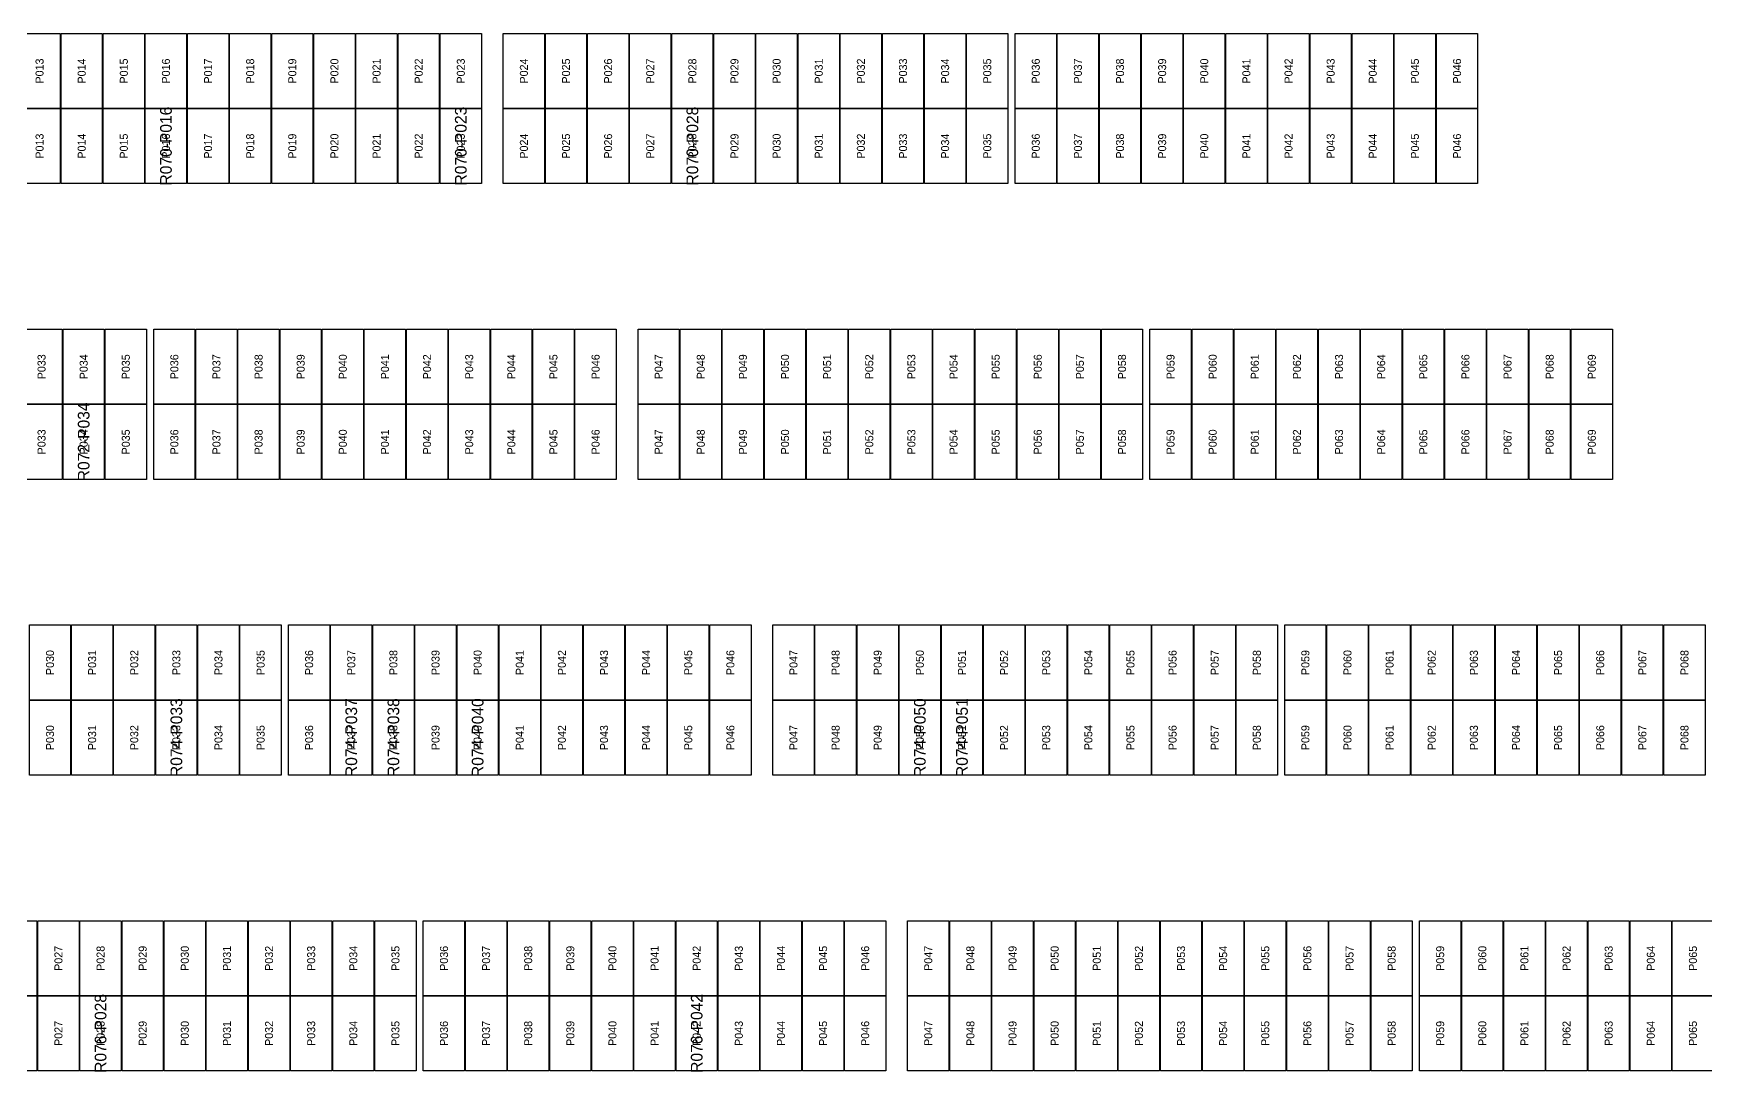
# Model space of a CAD drawing. Extents: x 296295 to 296770, y 651564 to 652121.
# Drawn here: x 296535.84 to 296581.81, y 651816.01 to 651844.53 of the extents above; entities that cross this region are included whole.
import ezdxf
from ezdxf.enums import TextEntityAlignment as Align

# ---------------------------------------------------------------- set-up
doc = ezdxf.new("R2010")
doc.units = 0

msp = doc.modelspace()

# ---------------------------------------------------------------- linework, layer by layer
at = {"layer": 'DEFECTIVE_PANELS'}
for points in [[(296538.914, 651842.464), (296540.048, 651842.464), (296540.048, 651840.401), (296538.914, 651840.401)], [(296547.02, 651842.464), (296548.154, 651842.464), (296548.154, 651840.401), (296547.02, 651840.401)], [(296553.386, 651842.464), (296554.52, 651842.464), (296554.52, 651840.401), (296553.386, 651840.401)], [(296536.653, 651834.338), (296537.787, 651834.338), (296537.787, 651832.275), (296536.653, 651832.275)], [(296539.201, 651826.212), (296540.335, 651826.212), (296540.335, 651824.149), (296539.201, 651824.149)], [(296544.009, 651826.212), (296545.143, 651826.212), (296545.143, 651824.149), (296544.009, 651824.149)], [(296545.167, 651826.212), (296546.301, 651826.212), (296546.301, 651824.149), (296545.167, 651824.149)], [(296547.483, 651826.212), (296548.617, 651826.212), (296548.617, 651824.149), (296547.483, 651824.149)], [(296559.639, 651826.212), (296560.773, 651826.212), (296560.773, 651824.149), (296559.639, 651824.149)], [(296560.797, 651826.212), (296561.931, 651826.212), (296561.931, 651824.149), (296560.797, 651824.149)], [(296537.117, 651818.086), (296538.251, 651818.086), (296538.251, 651816.023), (296537.117, 651816.023)], [(296553.505, 651818.086), (296554.639, 651818.086), (296554.639, 651816.023), (296553.505, 651816.023)]]:
    msp.add_lwpolyline(points, close=True, dxfattribs=at)
at = {"layer": 'PANELS_MASTER'}
for points in [[(296535.44, 651844.527), (296536.574, 651844.527), (296536.574, 651842.464), (296535.44, 651842.464)], [(296536.598, 651844.527), (296537.732, 651844.527), (296537.732, 651842.464), (296536.598, 651842.464)], [(296537.756, 651844.527), (296538.89, 651844.527), (296538.89, 651842.464), (296537.756, 651842.464)], [(296538.914, 651844.527), (296540.048, 651844.527), (296540.048, 651842.464), (296538.914, 651842.464)], [(296540.072, 651844.527), (296541.206, 651844.527), (296541.206, 651842.464), (296540.072, 651842.464)], [(296541.23, 651844.527), (296542.364, 651844.527), (296542.364, 651842.464), (296541.23, 651842.464)], [(296542.388, 651844.527), (296543.522, 651844.527), (296543.522, 651842.464), (296542.388, 651842.464)], [(296543.546, 651844.527), (296544.68, 651844.527), (296544.68, 651842.464), (296543.546, 651842.464)], [(296544.704, 651844.527), (296545.838, 651844.527), (296545.838, 651842.464), (296544.704, 651842.464)], [(296545.862, 651844.527), (296546.996, 651844.527), (296546.996, 651842.464), (296545.862, 651842.464)], [(296547.02, 651844.527), (296548.154, 651844.527), (296548.154, 651842.464), (296547.02, 651842.464)], [(296548.754, 651844.527), (296549.888, 651844.527), (296549.888, 651842.464), (296548.754, 651842.464)], [(296549.912, 651844.527), (296551.046, 651844.527), (296551.046, 651842.464), (296549.912, 651842.464)], [(296551.07, 651844.527), (296552.204, 651844.527), (296552.204, 651842.464), (296551.07, 651842.464)], [(296552.228, 651844.527), (296553.362, 651844.527), (296553.362, 651842.464), (296552.228, 651842.464)], [(296553.386, 651844.527), (296554.52, 651844.527), (296554.52, 651842.464), (296553.386, 651842.464)], [(296554.544, 651844.527), (296555.678, 651844.527), (296555.678, 651842.464), (296554.544, 651842.464)], [(296555.702, 651844.527), (296556.836, 651844.527), (296556.836, 651842.464), (296555.702, 651842.464)], [(296556.86, 651844.527), (296557.994, 651844.527), (296557.994, 651842.464), (296556.86, 651842.464)], [(296558.018, 651844.527), (296559.152, 651844.527), (296559.152, 651842.464), (296558.018, 651842.464)], [(296559.176, 651844.527), (296560.31, 651844.527), (296560.31, 651842.464), (296559.176, 651842.464)], [(296560.334, 651844.527), (296561.468, 651844.527), (296561.468, 651842.464), (296560.334, 651842.464)], [(296561.492, 651844.527), (296562.626, 651844.527), (296562.626, 651842.464), (296561.492, 651842.464)], [(296562.826, 651844.527), (296563.96, 651844.527), (296563.96, 651842.464), (296562.826, 651842.464)], [(296563.984, 651844.527), (296565.118, 651844.527), (296565.118, 651842.464), (296563.984, 651842.464)], [(296565.142, 651844.527), (296566.276, 651844.527), (296566.276, 651842.464), (296565.142, 651842.464)], [(296566.3, 651844.527), (296567.434, 651844.527), (296567.434, 651842.464), (296566.3, 651842.464)], [(296567.458, 651844.527), (296568.592, 651844.527), (296568.592, 651842.464), (296567.458, 651842.464)], [(296568.616, 651844.527), (296569.75, 651844.527), (296569.75, 651842.464), (296568.616, 651842.464)], [(296569.774, 651844.527), (296570.908, 651844.527), (296570.908, 651842.464), (296569.774, 651842.464)], [(296570.932, 651844.527), (296572.066, 651844.527), (296572.066, 651842.464), (296570.932, 651842.464)], [(296572.09, 651844.527), (296573.224, 651844.527), (296573.224, 651842.464), (296572.09, 651842.464)], [(296573.248, 651844.527), (296574.382, 651844.527), (296574.382, 651842.464), (296573.248, 651842.464)], [(296574.406, 651844.527), (296575.54, 651844.527), (296575.54, 651842.464), (296574.406, 651842.464)], [(296535.44, 651842.464), (296536.574, 651842.464), (296536.574, 651840.401), (296535.44, 651840.401)], [(296536.598, 651842.464), (296537.732, 651842.464), (296537.732, 651840.401), (296536.598, 651840.401)], [(296537.756, 651842.464), (296538.89, 651842.464), (296538.89, 651840.401), (296537.756, 651840.401)], [(296540.072, 651842.464), (296541.206, 651842.464), (296541.206, 651840.401), (296540.072, 651840.401)], [(296541.23, 651842.464), (296542.364, 651842.464), (296542.364, 651840.401), (296541.23, 651840.401)], [(296542.388, 651842.464), (296543.522, 651842.464), (296543.522, 651840.401), (296542.388, 651840.401)], [(296543.546, 651842.464), (296544.68, 651842.464), (296544.68, 651840.401), (296543.546, 651840.401)], [(296544.704, 651842.464), (296545.838, 651842.464), (296545.838, 651840.401), (296544.704, 651840.401)], [(296545.862, 651842.464), (296546.996, 651842.464), (296546.996, 651840.401), (296545.862, 651840.401)], [(296548.754, 651842.464), (296549.888, 651842.464), (296549.888, 651840.401), (296548.754, 651840.401)], [(296549.912, 651842.464), (296551.046, 651842.464), (296551.046, 651840.401), (296549.912, 651840.401)], [(296551.07, 651842.464), (296552.204, 651842.464), (296552.204, 651840.401), (296551.07, 651840.401)], [(296552.228, 651842.464), (296553.362, 651842.464), (296553.362, 651840.401), (296552.228, 651840.401)], [(296554.544, 651842.464), (296555.678, 651842.464), (296555.678, 651840.401), (296554.544, 651840.401)], [(296555.702, 651842.464), (296556.836, 651842.464), (296556.836, 651840.401), (296555.702, 651840.401)], [(296556.86, 651842.464), (296557.994, 651842.464), (296557.994, 651840.401), (296556.86, 651840.401)], [(296558.018, 651842.464), (296559.152, 651842.464), (296559.152, 651840.401), (296558.018, 651840.401)], [(296559.176, 651842.464), (296560.31, 651842.464), (296560.31, 651840.401), (296559.176, 651840.401)], [(296560.334, 651842.464), (296561.468, 651842.464), (296561.468, 651840.401), (296560.334, 651840.401)], [(296561.492, 651842.464), (296562.626, 651842.464), (296562.626, 651840.401), (296561.492, 651840.401)], [(296562.826, 651842.464), (296563.96, 651842.464), (296563.96, 651840.401), (296562.826, 651840.401)], [(296563.984, 651842.464), (296565.118, 651842.464), (296565.118, 651840.401), (296563.984, 651840.401)], [(296565.142, 651842.464), (296566.276, 651842.464), (296566.276, 651840.401), (296565.142, 651840.401)], [(296566.3, 651842.464), (296567.434, 651842.464), (296567.434, 651840.401), (296566.3, 651840.401)], [(296567.458, 651842.464), (296568.592, 651842.464), (296568.592, 651840.401), (296567.458, 651840.401)], [(296568.616, 651842.464), (296569.75, 651842.464), (296569.75, 651840.401), (296568.616, 651840.401)], [(296569.774, 651842.464), (296570.908, 651842.464), (296570.908, 651840.401), (296569.774, 651840.401)], [(296570.932, 651842.464), (296572.066, 651842.464), (296572.066, 651840.401), (296570.932, 651840.401)], [(296572.09, 651842.464), (296573.224, 651842.464), (296573.224, 651840.401), (296572.09, 651840.401)], [(296573.248, 651842.464), (296574.382, 651842.464), (296574.382, 651840.401), (296573.248, 651840.401)], [(296574.406, 651842.464), (296575.54, 651842.464), (296575.54, 651840.401), (296574.406, 651840.401)], [(296535.495, 651836.401), (296536.629, 651836.401), (296536.629, 651834.338), (296535.495, 651834.338)], [(296536.653, 651836.401), (296537.787, 651836.401), (296537.787, 651834.338), (296536.653, 651834.338)], [(296537.811, 651836.401), (296538.945, 651836.401), (296538.945, 651834.338), (296537.811, 651834.338)], [(296539.145, 651836.401), (296540.279, 651836.401), (296540.279, 651834.338), (296539.145, 651834.338)], [(296540.303, 651836.401), (296541.437, 651836.401), (296541.437, 651834.338), (296540.303, 651834.338)], [(296541.461, 651836.401), (296542.595, 651836.401), (296542.595, 651834.338), (296541.461, 651834.338)], [(296542.619, 651836.401), (296543.753, 651836.401), (296543.753, 651834.338), (296542.619, 651834.338)], [(296543.777, 651836.401), (296544.911, 651836.401), (296544.911, 651834.338), (296543.777, 651834.338)], [(296544.935, 651836.401), (296546.069, 651836.401), (296546.069, 651834.338), (296544.935, 651834.338)], [(296546.093, 651836.401), (296547.227, 651836.401), (296547.227, 651834.338), (296546.093, 651834.338)], [(296547.251, 651836.401), (296548.385, 651836.401), (296548.385, 651834.338), (296547.251, 651834.338)], [(296548.409, 651836.401), (296549.543, 651836.401), (296549.543, 651834.338), (296548.409, 651834.338)], [(296549.567, 651836.401), (296550.701, 651836.401), (296550.701, 651834.338), (296549.567, 651834.338)], [(296550.725, 651836.401), (296551.859, 651836.401), (296551.859, 651834.338), (296550.725, 651834.338)], [(296552.459, 651836.401), (296553.593, 651836.401), (296553.593, 651834.338), (296552.459, 651834.338)], [(296553.617, 651836.401), (296554.751, 651836.401), (296554.751, 651834.338), (296553.617, 651834.338)], [(296554.775, 651836.401), (296555.909, 651836.401), (296555.909, 651834.338), (296554.775, 651834.338)], [(296555.933, 651836.401), (296557.067, 651836.401), (296557.067, 651834.338), (296555.933, 651834.338)], [(296557.091, 651836.401), (296558.225, 651836.401), (296558.225, 651834.338), (296557.091, 651834.338)], [(296558.249, 651836.401), (296559.383, 651836.401), (296559.383, 651834.338), (296558.249, 651834.338)], [(296559.407, 651836.401), (296560.541, 651836.401), (296560.541, 651834.338), (296559.407, 651834.338)], [(296560.565, 651836.401), (296561.699, 651836.401), (296561.699, 651834.338), (296560.565, 651834.338)], [(296561.723, 651836.401), (296562.857, 651836.401), (296562.857, 651834.338), (296561.723, 651834.338)], [(296562.881, 651836.401), (296564.015, 651836.401), (296564.015, 651834.338), (296562.881, 651834.338)], [(296564.039, 651836.401), (296565.173, 651836.401), (296565.173, 651834.338), (296564.039, 651834.338)], [(296565.197, 651836.401), (296566.331, 651836.401), (296566.331, 651834.338), (296565.197, 651834.338)], [(296566.531, 651836.401), (296567.665, 651836.401), (296567.665, 651834.338), (296566.531, 651834.338)], [(296567.689, 651836.401), (296568.823, 651836.401), (296568.823, 651834.338), (296567.689, 651834.338)], [(296568.847, 651836.401), (296569.981, 651836.401), (296569.981, 651834.338), (296568.847, 651834.338)], [(296570.005, 651836.401), (296571.139, 651836.401), (296571.139, 651834.338), (296570.005, 651834.338)], [(296571.163, 651836.401), (296572.297, 651836.401), (296572.297, 651834.338), (296571.163, 651834.338)], [(296572.321, 651836.401), (296573.455, 651836.401), (296573.455, 651834.338), (296572.321, 651834.338)], [(296573.479, 651836.401), (296574.613, 651836.401), (296574.613, 651834.338), (296573.479, 651834.338)], [(296574.637, 651836.401), (296575.771, 651836.401), (296575.771, 651834.338), (296574.637, 651834.338)], [(296575.795, 651836.401), (296576.929, 651836.401), (296576.929, 651834.338), (296575.795, 651834.338)], [(296576.953, 651836.401), (296578.087, 651836.401), (296578.087, 651834.338), (296576.953, 651834.338)], [(296578.111, 651836.401), (296579.245, 651836.401), (296579.245, 651834.338), (296578.111, 651834.338)], [(296535.495, 651834.338), (296536.629, 651834.338), (296536.629, 651832.275), (296535.495, 651832.275)], [(296537.811, 651834.338), (296538.945, 651834.338), (296538.945, 651832.275), (296537.811, 651832.275)], [(296539.145, 651834.338), (296540.279, 651834.338), (296540.279, 651832.275), (296539.145, 651832.275)], [(296540.303, 651834.338), (296541.437, 651834.338), (296541.437, 651832.275), (296540.303, 651832.275)], [(296541.461, 651834.338), (296542.595, 651834.338), (296542.595, 651832.275), (296541.461, 651832.275)], [(296542.619, 651834.338), (296543.753, 651834.338), (296543.753, 651832.275), (296542.619, 651832.275)], [(296543.777, 651834.338), (296544.911, 651834.338), (296544.911, 651832.275), (296543.777, 651832.275)], [(296544.935, 651834.338), (296546.069, 651834.338), (296546.069, 651832.275), (296544.935, 651832.275)], [(296546.093, 651834.338), (296547.227, 651834.338), (296547.227, 651832.275), (296546.093, 651832.275)], [(296547.251, 651834.338), (296548.385, 651834.338), (296548.385, 651832.275), (296547.251, 651832.275)], [(296548.409, 651834.338), (296549.543, 651834.338), (296549.543, 651832.275), (296548.409, 651832.275)], [(296549.567, 651834.338), (296550.701, 651834.338), (296550.701, 651832.275), (296549.567, 651832.275)], [(296550.725, 651834.338), (296551.859, 651834.338), (296551.859, 651832.275), (296550.725, 651832.275)], [(296552.459, 651834.338), (296553.593, 651834.338), (296553.593, 651832.275), (296552.459, 651832.275)], [(296553.617, 651834.338), (296554.751, 651834.338), (296554.751, 651832.275), (296553.617, 651832.275)], [(296554.775, 651834.338), (296555.909, 651834.338), (296555.909, 651832.275), (296554.775, 651832.275)], [(296555.933, 651834.338), (296557.067, 651834.338), (296557.067, 651832.275), (296555.933, 651832.275)], [(296557.091, 651834.338), (296558.225, 651834.338), (296558.225, 651832.275), (296557.091, 651832.275)], [(296558.249, 651834.338), (296559.383, 651834.338), (296559.383, 651832.275), (296558.249, 651832.275)], [(296559.407, 651834.338), (296560.541, 651834.338), (296560.541, 651832.275), (296559.407, 651832.275)], [(296560.565, 651834.338), (296561.699, 651834.338), (296561.699, 651832.275), (296560.565, 651832.275)], [(296561.723, 651834.338), (296562.857, 651834.338), (296562.857, 651832.275), (296561.723, 651832.275)], [(296562.881, 651834.338), (296564.015, 651834.338), (296564.015, 651832.275), (296562.881, 651832.275)], [(296564.039, 651834.338), (296565.173, 651834.338), (296565.173, 651832.275), (296564.039, 651832.275)], [(296565.197, 651834.338), (296566.331, 651834.338), (296566.331, 651832.275), (296565.197, 651832.275)], [(296566.531, 651834.338), (296567.665, 651834.338), (296567.665, 651832.275), (296566.531, 651832.275)], [(296567.689, 651834.338), (296568.823, 651834.338), (296568.823, 651832.275), (296567.689, 651832.275)], [(296568.847, 651834.338), (296569.981, 651834.338), (296569.981, 651832.275), (296568.847, 651832.275)], [(296570.005, 651834.338), (296571.139, 651834.338), (296571.139, 651832.275), (296570.005, 651832.275)], [(296571.163, 651834.338), (296572.297, 651834.338), (296572.297, 651832.275), (296571.163, 651832.275)], [(296572.321, 651834.338), (296573.455, 651834.338), (296573.455, 651832.275), (296572.321, 651832.275)], [(296573.479, 651834.338), (296574.613, 651834.338), (296574.613, 651832.275), (296573.479, 651832.275)], [(296574.637, 651834.338), (296575.771, 651834.338), (296575.771, 651832.275), (296574.637, 651832.275)], [(296575.795, 651834.338), (296576.929, 651834.338), (296576.929, 651832.275), (296575.795, 651832.275)], [(296576.953, 651834.338), (296578.087, 651834.338), (296578.087, 651832.275), (296576.953, 651832.275)], [(296578.111, 651834.338), (296579.245, 651834.338), (296579.245, 651832.275), (296578.111, 651832.275)], [(296535.727, 651828.275), (296536.861, 651828.275), (296536.861, 651826.212), (296535.727, 651826.212)], [(296536.885, 651828.275), (296538.019, 651828.275), (296538.019, 651826.212), (296536.885, 651826.212)], [(296538.043, 651828.275), (296539.177, 651828.275), (296539.177, 651826.212), (296538.043, 651826.212)], [(296539.201, 651828.275), (296540.335, 651828.275), (296540.335, 651826.212), (296539.201, 651826.212)], [(296540.359, 651828.275), (296541.493, 651828.275), (296541.493, 651826.212), (296540.359, 651826.212)], [(296541.517, 651828.275), (296542.651, 651828.275), (296542.651, 651826.212), (296541.517, 651826.212)], [(296542.851, 651828.275), (296543.985, 651828.275), (296543.985, 651826.212), (296542.851, 651826.212)], [(296544.009, 651828.275), (296545.143, 651828.275), (296545.143, 651826.212), (296544.009, 651826.212)], [(296545.167, 651828.275), (296546.301, 651828.275), (296546.301, 651826.212), (296545.167, 651826.212)], [(296546.325, 651828.275), (296547.459, 651828.275), (296547.459, 651826.212), (296546.325, 651826.212)], [(296547.483, 651828.275), (296548.617, 651828.275), (296548.617, 651826.212), (296547.483, 651826.212)], [(296548.641, 651828.275), (296549.775, 651828.275), (296549.775, 651826.212), (296548.641, 651826.212)], [(296549.799, 651828.275), (296550.933, 651828.275), (296550.933, 651826.212), (296549.799, 651826.212)], [(296550.957, 651828.275), (296552.091, 651828.275), (296552.091, 651826.212), (296550.957, 651826.212)], [(296552.115, 651828.275), (296553.249, 651828.275), (296553.249, 651826.212), (296552.115, 651826.212)], [(296553.273, 651828.275), (296554.407, 651828.275), (296554.407, 651826.212), (296553.273, 651826.212)], [(296554.431, 651828.275), (296555.565, 651828.275), (296555.565, 651826.212), (296554.431, 651826.212)], [(296556.165, 651828.275), (296557.299, 651828.275), (296557.299, 651826.212), (296556.165, 651826.212)], [(296557.323, 651828.275), (296558.457, 651828.275), (296558.457, 651826.212), (296557.323, 651826.212)], [(296558.481, 651828.275), (296559.615, 651828.275), (296559.615, 651826.212), (296558.481, 651826.212)], [(296559.639, 651828.275), (296560.773, 651828.275), (296560.773, 651826.212), (296559.639, 651826.212)], [(296560.797, 651828.275), (296561.931, 651828.275), (296561.931, 651826.212), (296560.797, 651826.212)], [(296561.955, 651828.275), (296563.089, 651828.275), (296563.089, 651826.212), (296561.955, 651826.212)], [(296563.113, 651828.275), (296564.247, 651828.275), (296564.247, 651826.212), (296563.113, 651826.212)], [(296564.271, 651828.275), (296565.405, 651828.275), (296565.405, 651826.212), (296564.271, 651826.212)], [(296565.429, 651828.275), (296566.563, 651828.275), (296566.563, 651826.212), (296565.429, 651826.212)], [(296566.587, 651828.275), (296567.721, 651828.275), (296567.721, 651826.212), (296566.587, 651826.212)], [(296567.745, 651828.275), (296568.879, 651828.275), (296568.879, 651826.212), (296567.745, 651826.212)], [(296568.903, 651828.275), (296570.037, 651828.275), (296570.037, 651826.212), (296568.903, 651826.212)], [(296570.237, 651828.275), (296571.371, 651828.275), (296571.371, 651826.212), (296570.237, 651826.212)], [(296571.395, 651828.275), (296572.529, 651828.275), (296572.529, 651826.212), (296571.395, 651826.212)], [(296572.553, 651828.275), (296573.687, 651828.275), (296573.687, 651826.212), (296572.553, 651826.212)], [(296573.711, 651828.275), (296574.845, 651828.275), (296574.845, 651826.212), (296573.711, 651826.212)], [(296574.869, 651828.275), (296576.003, 651828.275), (296576.003, 651826.212), (296574.869, 651826.212)], [(296576.027, 651828.275), (296577.161, 651828.275), (296577.161, 651826.212), (296576.027, 651826.212)], [(296577.185, 651828.275), (296578.319, 651828.275), (296578.319, 651826.212), (296577.185, 651826.212)], [(296578.343, 651828.275), (296579.477, 651828.275), (296579.477, 651826.212), (296578.343, 651826.212)], [(296579.501, 651828.275), (296580.635, 651828.275), (296580.635, 651826.212), (296579.501, 651826.212)], [(296580.659, 651828.275), (296581.793, 651828.275), (296581.793, 651826.212), (296580.659, 651826.212)], [(296535.727, 651826.212), (296536.861, 651826.212), (296536.861, 651824.149), (296535.727, 651824.149)], [(296536.885, 651826.212), (296538.019, 651826.212), (296538.019, 651824.149), (296536.885, 651824.149)], [(296538.043, 651826.212), (296539.177, 651826.212), (296539.177, 651824.149), (296538.043, 651824.149)], [(296540.359, 651826.212), (296541.493, 651826.212), (296541.493, 651824.149), (296540.359, 651824.149)], [(296541.517, 651826.212), (296542.651, 651826.212), (296542.651, 651824.149), (296541.517, 651824.149)], [(296542.851, 651826.212), (296543.985, 651826.212), (296543.985, 651824.149), (296542.851, 651824.149)], [(296546.325, 651826.212), (296547.459, 651826.212), (296547.459, 651824.149), (296546.325, 651824.149)], [(296548.641, 651826.212), (296549.775, 651826.212), (296549.775, 651824.149), (296548.641, 651824.149)], [(296549.799, 651826.212), (296550.933, 651826.212), (296550.933, 651824.149), (296549.799, 651824.149)], [(296550.957, 651826.212), (296552.091, 651826.212), (296552.091, 651824.149), (296550.957, 651824.149)], [(296552.115, 651826.212), (296553.249, 651826.212), (296553.249, 651824.149), (296552.115, 651824.149)], [(296553.273, 651826.212), (296554.407, 651826.212), (296554.407, 651824.149), (296553.273, 651824.149)], [(296554.431, 651826.212), (296555.565, 651826.212), (296555.565, 651824.149), (296554.431, 651824.149)], [(296556.165, 651826.212), (296557.299, 651826.212), (296557.299, 651824.149), (296556.165, 651824.149)], [(296557.323, 651826.212), (296558.457, 651826.212), (296558.457, 651824.149), (296557.323, 651824.149)], [(296558.481, 651826.212), (296559.615, 651826.212), (296559.615, 651824.149), (296558.481, 651824.149)], [(296561.955, 651826.212), (296563.089, 651826.212), (296563.089, 651824.149), (296561.955, 651824.149)], [(296563.113, 651826.212), (296564.247, 651826.212), (296564.247, 651824.149), (296563.113, 651824.149)], [(296564.271, 651826.212), (296565.405, 651826.212), (296565.405, 651824.149), (296564.271, 651824.149)], [(296565.429, 651826.212), (296566.563, 651826.212), (296566.563, 651824.149), (296565.429, 651824.149)], [(296566.587, 651826.212), (296567.721, 651826.212), (296567.721, 651824.149), (296566.587, 651824.149)], [(296567.745, 651826.212), (296568.879, 651826.212), (296568.879, 651824.149), (296567.745, 651824.149)], [(296568.903, 651826.212), (296570.037, 651826.212), (296570.037, 651824.149), (296568.903, 651824.149)], [(296570.237, 651826.212), (296571.371, 651826.212), (296571.371, 651824.149), (296570.237, 651824.149)], [(296571.395, 651826.212), (296572.529, 651826.212), (296572.529, 651824.149), (296571.395, 651824.149)], [(296572.553, 651826.212), (296573.687, 651826.212), (296573.687, 651824.149), (296572.553, 651824.149)], [(296573.711, 651826.212), (296574.845, 651826.212), (296574.845, 651824.149), (296573.711, 651824.149)], [(296574.869, 651826.212), (296576.003, 651826.212), (296576.003, 651824.149), (296574.869, 651824.149)], [(296576.027, 651826.212), (296577.161, 651826.212), (296577.161, 651824.149), (296576.027, 651824.149)], [(296577.185, 651826.212), (296578.319, 651826.212), (296578.319, 651824.149), (296577.185, 651824.149)], [(296578.343, 651826.212), (296579.477, 651826.212), (296579.477, 651824.149), (296578.343, 651824.149)], [(296579.501, 651826.212), (296580.635, 651826.212), (296580.635, 651824.149), (296579.501, 651824.149)], [(296580.659, 651826.212), (296581.793, 651826.212), (296581.793, 651824.149), (296580.659, 651824.149)], [(296534.801, 651820.149), (296535.935, 651820.149), (296535.935, 651818.086), (296534.801, 651818.086)], [(296535.959, 651820.149), (296537.093, 651820.149), (296537.093, 651818.086), (296535.959, 651818.086)], [(296537.117, 651820.149), (296538.251, 651820.149), (296538.251, 651818.086), (296537.117, 651818.086)], [(296538.275, 651820.149), (296539.409, 651820.149), (296539.409, 651818.086), (296538.275, 651818.086)], [(296539.433, 651820.149), (296540.567, 651820.149), (296540.567, 651818.086), (296539.433, 651818.086)], [(296540.591, 651820.149), (296541.725, 651820.149), (296541.725, 651818.086), (296540.591, 651818.086)], [(296541.749, 651820.149), (296542.883, 651820.149), (296542.883, 651818.086), (296541.749, 651818.086)], [(296542.907, 651820.149), (296544.041, 651820.149), (296544.041, 651818.086), (296542.907, 651818.086)], [(296544.065, 651820.149), (296545.199, 651820.149), (296545.199, 651818.086), (296544.065, 651818.086)], [(296545.223, 651820.149), (296546.357, 651820.149), (296546.357, 651818.086), (296545.223, 651818.086)], [(296546.557, 651820.149), (296547.691, 651820.149), (296547.691, 651818.086), (296546.557, 651818.086)], [(296547.715, 651820.149), (296548.849, 651820.149), (296548.849, 651818.086), (296547.715, 651818.086)], [(296548.873, 651820.149), (296550.007, 651820.149), (296550.007, 651818.086), (296548.873, 651818.086)], [(296550.031, 651820.149), (296551.165, 651820.149), (296551.165, 651818.086), (296550.031, 651818.086)], [(296551.189, 651820.149), (296552.323, 651820.149), (296552.323, 651818.086), (296551.189, 651818.086)], [(296552.347, 651820.149), (296553.481, 651820.149), (296553.481, 651818.086), (296552.347, 651818.086)], [(296553.505, 651820.149), (296554.639, 651820.149), (296554.639, 651818.086), (296553.505, 651818.086)], [(296554.663, 651820.149), (296555.797, 651820.149), (296555.797, 651818.086), (296554.663, 651818.086)], [(296555.821, 651820.149), (296556.955, 651820.149), (296556.955, 651818.086), (296555.821, 651818.086)], [(296556.979, 651820.149), (296558.113, 651820.149), (296558.113, 651818.086), (296556.979, 651818.086)], [(296558.137, 651820.149), (296559.271, 651820.149), (296559.271, 651818.086), (296558.137, 651818.086)], [(296559.871, 651820.149), (296561.005, 651820.149), (296561.005, 651818.086), (296559.871, 651818.086)], [(296561.029, 651820.149), (296562.163, 651820.149), (296562.163, 651818.086), (296561.029, 651818.086)], [(296562.187, 651820.149), (296563.321, 651820.149), (296563.321, 651818.086), (296562.187, 651818.086)], [(296563.345, 651820.149), (296564.479, 651820.149), (296564.479, 651818.086), (296563.345, 651818.086)], [(296564.503, 651820.149), (296565.637, 651820.149), (296565.637, 651818.086), (296564.503, 651818.086)], [(296565.661, 651820.149), (296566.795, 651820.149), (296566.795, 651818.086), (296565.661, 651818.086)], [(296566.819, 651820.149), (296567.953, 651820.149), (296567.953, 651818.086), (296566.819, 651818.086)], [(296567.977, 651820.149), (296569.111, 651820.149), (296569.111, 651818.086), (296567.977, 651818.086)], [(296569.135, 651820.149), (296570.269, 651820.149), (296570.269, 651818.086), (296569.135, 651818.086)], [(296570.293, 651820.149), (296571.427, 651820.149), (296571.427, 651818.086), (296570.293, 651818.086)], [(296571.451, 651820.149), (296572.585, 651820.149), (296572.585, 651818.086), (296571.451, 651818.086)], [(296572.609, 651820.149), (296573.743, 651820.149), (296573.743, 651818.086), (296572.609, 651818.086)], [(296573.943, 651820.149), (296575.077, 651820.149), (296575.077, 651818.086), (296573.943, 651818.086)], [(296575.101, 651820.149), (296576.235, 651820.149), (296576.235, 651818.086), (296575.101, 651818.086)], [(296576.259, 651820.149), (296577.393, 651820.149), (296577.393, 651818.086), (296576.259, 651818.086)], [(296577.417, 651820.149), (296578.551, 651820.149), (296578.551, 651818.086), (296577.417, 651818.086)], [(296578.575, 651820.149), (296579.709, 651820.149), (296579.709, 651818.086), (296578.575, 651818.086)], [(296579.733, 651820.149), (296580.867, 651820.149), (296580.867, 651818.086), (296579.733, 651818.086)], [(296580.891, 651820.149), (296582.025, 651820.149), (296582.025, 651818.086), (296580.891, 651818.086)], [(296534.801, 651818.086), (296535.935, 651818.086), (296535.935, 651816.023), (296534.801, 651816.023)], [(296535.959, 651818.086), (296537.093, 651818.086), (296537.093, 651816.023), (296535.959, 651816.023)], [(296538.275, 651818.086), (296539.409, 651818.086), (296539.409, 651816.023), (296538.275, 651816.023)], [(296539.433, 651818.086), (296540.567, 651818.086), (296540.567, 651816.023), (296539.433, 651816.023)], [(296540.591, 651818.086), (296541.725, 651818.086), (296541.725, 651816.023), (296540.591, 651816.023)], [(296541.749, 651818.086), (296542.883, 651818.086), (296542.883, 651816.023), (296541.749, 651816.023)], [(296542.907, 651818.086), (296544.041, 651818.086), (296544.041, 651816.023), (296542.907, 651816.023)], [(296544.065, 651818.086), (296545.199, 651818.086), (296545.199, 651816.023), (296544.065, 651816.023)], [(296545.223, 651818.086), (296546.357, 651818.086), (296546.357, 651816.023), (296545.223, 651816.023)], [(296546.557, 651818.086), (296547.691, 651818.086), (296547.691, 651816.023), (296546.557, 651816.023)], [(296547.715, 651818.086), (296548.849, 651818.086), (296548.849, 651816.023), (296547.715, 651816.023)], [(296548.873, 651818.086), (296550.007, 651818.086), (296550.007, 651816.023), (296548.873, 651816.023)], [(296550.031, 651818.086), (296551.165, 651818.086), (296551.165, 651816.023), (296550.031, 651816.023)], [(296551.189, 651818.086), (296552.323, 651818.086), (296552.323, 651816.023), (296551.189, 651816.023)], [(296552.347, 651818.086), (296553.481, 651818.086), (296553.481, 651816.023), (296552.347, 651816.023)], [(296554.663, 651818.086), (296555.797, 651818.086), (296555.797, 651816.023), (296554.663, 651816.023)], [(296555.821, 651818.086), (296556.955, 651818.086), (296556.955, 651816.023), (296555.821, 651816.023)], [(296556.979, 651818.086), (296558.113, 651818.086), (296558.113, 651816.023), (296556.979, 651816.023)], [(296558.137, 651818.086), (296559.271, 651818.086), (296559.271, 651816.023), (296558.137, 651816.023)], [(296559.871, 651818.086), (296561.005, 651818.086), (296561.005, 651816.023), (296559.871, 651816.023)], [(296561.029, 651818.086), (296562.163, 651818.086), (296562.163, 651816.023), (296561.029, 651816.023)], [(296562.187, 651818.086), (296563.321, 651818.086), (296563.321, 651816.023), (296562.187, 651816.023)], [(296563.345, 651818.086), (296564.479, 651818.086), (296564.479, 651816.023), (296563.345, 651816.023)], [(296564.503, 651818.086), (296565.637, 651818.086), (296565.637, 651816.023), (296564.503, 651816.023)], [(296565.661, 651818.086), (296566.795, 651818.086), (296566.795, 651816.023), (296565.661, 651816.023)], [(296566.819, 651818.086), (296567.953, 651818.086), (296567.953, 651816.023), (296566.819, 651816.023)], [(296567.977, 651818.086), (296569.111, 651818.086), (296569.111, 651816.023), (296567.977, 651816.023)], [(296569.135, 651818.086), (296570.269, 651818.086), (296570.269, 651816.023), (296569.135, 651816.023)], [(296570.293, 651818.086), (296571.427, 651818.086), (296571.427, 651816.023), (296570.293, 651816.023)], [(296571.451, 651818.086), (296572.585, 651818.086), (296572.585, 651816.023), (296571.451, 651816.023)], [(296572.609, 651818.086), (296573.743, 651818.086), (296573.743, 651816.023), (296572.609, 651816.023)], [(296573.943, 651818.086), (296575.077, 651818.086), (296575.077, 651816.023), (296573.943, 651816.023)], [(296575.101, 651818.086), (296576.235, 651818.086), (296576.235, 651816.023), (296575.101, 651816.023)], [(296576.259, 651818.086), (296577.393, 651818.086), (296577.393, 651816.023), (296576.259, 651816.023)], [(296577.417, 651818.086), (296578.551, 651818.086), (296578.551, 651816.023), (296577.417, 651816.023)], [(296578.575, 651818.086), (296579.709, 651818.086), (296579.709, 651816.023), (296578.575, 651816.023)], [(296579.733, 651818.086), (296580.867, 651818.086), (296580.867, 651816.023), (296579.733, 651816.023)], [(296580.891, 651818.086), (296582.025, 651818.086), (296582.025, 651816.023), (296580.891, 651816.023)]]:
    msp.add_lwpolyline(points, close=True, dxfattribs=at)

# ---------------------------------------------------------------- texts
at = {"layer": 'DEFECT_LABELS'}
for s, p in [('R070-P016', (296539.481, 651841.432)), ('R070-P023', (296547.587, 651841.432)), ('R070-P028', (296553.953, 651841.432)), ('R072-P034', (296537.22, 651833.306)), ('R074-P033', (296539.768, 651825.18)), ('R074-P037', (296544.576, 651825.18)), ('R074-P038', (296545.734, 651825.18)), ('R074-P040', (296548.05, 651825.18)), ('R074-P050', (296560.206, 651825.18)), ('R074-P051', (296561.364, 651825.18)), ('R076-P028', (296537.684, 651817.054)), ('R076-P042', (296554.072, 651817.054))]:
    msp.add_text(s, height=0.32, rotation=90, dxfattribs=at).set_placement(p, align=Align.MIDDLE_CENTER)
at = {"layer": 'PANEL_POSITION'}
for s, p in [('P013', (296536.007, 651843.495)), ('P014', (296537.165, 651843.495)), ('P015', (296538.323, 651843.495)), ('P016', (296539.481, 651843.495)), ('P017', (296540.639, 651843.495)), ('P018', (296541.797, 651843.495)), ('P019', (296542.955, 651843.495)), ('P020', (296544.113, 651843.495)), ('P021', (296545.271, 651843.495)), ('P022', (296546.429, 651843.495)), ('P023', (296547.587, 651843.495)), ('P024', (296549.321, 651843.495)), ('P025', (296550.479, 651843.495)), ('P026', (296551.637, 651843.495)), ('P027', (296552.795, 651843.495)), ('P028', (296553.953, 651843.495)), ('P029', (296555.111, 651843.495)), ('P030', (296556.269, 651843.495)), ('P031', (296557.427, 651843.495)), ('P032', (296558.585, 651843.495)), ('P033', (296559.743, 651843.495)), ('P034', (296560.901, 651843.495)), ('P035', (296562.059, 651843.495)), ('P036', (296563.393, 651843.495)), ('P037', (296564.551, 651843.495)), ('P038', (296565.709, 651843.495)), ('P039', (296566.867, 651843.495)), ('P040', (296568.025, 651843.495)), ('P041', (296569.183, 651843.495)), ('P042', (296570.341, 651843.495)), ('P043', (296571.499, 651843.495)), ('P044', (296572.657, 651843.495)), ('P045', (296573.815, 651843.495)), ('P046', (296574.973, 651843.495)), ('P013', (296536.007, 651841.432)), ('P014', (296537.165, 651841.432)), ('P015', (296538.323, 651841.432)), ('P016', (296539.481, 651841.432)), ('P017', (296540.639, 651841.432)), ('P018', (296541.797, 651841.432)), ('P019', (296542.955, 651841.432)), ('P020', (296544.113, 651841.432)), ('P021', (296545.271, 651841.432)), ('P022', (296546.429, 651841.432)), ('P023', (296547.587, 651841.432)), ('P024', (296549.321, 651841.432)), ('P025', (296550.479, 651841.432)), ('P026', (296551.637, 651841.432)), ('P027', (296552.795, 651841.432)), ('P028', (296553.953, 651841.432)), ('P029', (296555.111, 651841.432)), ('P030', (296556.269, 651841.432)), ('P031', (296557.427, 651841.432)), ('P032', (296558.585, 651841.432)), ('P033', (296559.743, 651841.432)), ('P034', (296560.901, 651841.432)), ('P035', (296562.059, 651841.432)), ('P036', (296563.393, 651841.432)), ('P037', (296564.551, 651841.432)), ('P038', (296565.709, 651841.432)), ('P039', (296566.867, 651841.432)), ('P040', (296568.025, 651841.432)), ('P041', (296569.183, 651841.432)), ('P042', (296570.341, 651841.432)), ('P043', (296571.499, 651841.432)), ('P044', (296572.657, 651841.432)), ('P045', (296573.815, 651841.432)), ('P046', (296574.973, 651841.432)), ('P033', (296536.062, 651835.369)), ('P034', (296537.22, 651835.369)), ('P035', (296538.378, 651835.369)), ('P036', (296539.712, 651835.369)), ('P037', (296540.87, 651835.369)), ('P038', (296542.028, 651835.369)), ('P039', (296543.186, 651835.369)), ('P040', (296544.344, 651835.369)), ('P041', (296545.502, 651835.369)), ('P042', (296546.66, 651835.369)), ('P043', (296547.818, 651835.369)), ('P044', (296548.976, 651835.369)), ('P045', (296550.134, 651835.369)), ('P046', (296551.292, 651835.369)), ('P047', (296553.026, 651835.369)), ('P048', (296554.184, 651835.369)), ('P049', (296555.342, 651835.369)), ('P050', (296556.5, 651835.369)), ('P051', (296557.658, 651835.369)), ('P052', (296558.816, 651835.369)), ('P053', (296559.974, 651835.369)), ('P054', (296561.132, 651835.369)), ('P055', (296562.29, 651835.369)), ('P056', (296563.448, 651835.369)), ('P057', (296564.606, 651835.369)), ('P058', (296565.764, 651835.369)), ('P059', (296567.098, 651835.369)), ('P060', (296568.256, 651835.369)), ('P061', (296569.414, 651835.369)), ('P062', (296570.572, 651835.369)), ('P063', (296571.73, 651835.369)), ('P064', (296572.888, 651835.369)), ('P065', (296574.046, 651835.369)), ('P066', (296575.204, 651835.369)), ('P067', (296576.362, 651835.369)), ('P068', (296577.52, 651835.369)), ('P069', (296578.678, 651835.369)), ('P033', (296536.062, 651833.306)), ('P034', (296537.22, 651833.306)), ('P035', (296538.378, 651833.306)), ('P036', (296539.712, 651833.306)), ('P037', (296540.87, 651833.306)), ('P038', (296542.028, 651833.306)), ('P039', (296543.186, 651833.306)), ('P040', (296544.344, 651833.306)), ('P041', (296545.502, 651833.306)), ('P042', (296546.66, 651833.306)), ('P043', (296547.818, 651833.306)), ('P044', (296548.976, 651833.306)), ('P045', (296550.134, 651833.306)), ('P046', (296551.292, 651833.306)), ('P047', (296553.026, 651833.306)), ('P048', (296554.184, 651833.306)), ('P049', (296555.342, 651833.306)), ('P050', (296556.5, 651833.306)), ('P051', (296557.658, 651833.306)), ('P052', (296558.816, 651833.306)), ('P053', (296559.974, 651833.306)), ('P054', (296561.132, 651833.306)), ('P055', (296562.29, 651833.306)), ('P056', (296563.448, 651833.306)), ('P057', (296564.606, 651833.306)), ('P058', (296565.764, 651833.306)), ('P059', (296567.098, 651833.306)), ('P060', (296568.256, 651833.306)), ('P061', (296569.414, 651833.306)), ('P062', (296570.572, 651833.306)), ('P063', (296571.73, 651833.306)), ('P064', (296572.888, 651833.306)), ('P065', (296574.046, 651833.306)), ('P066', (296575.204, 651833.306)), ('P067', (296576.362, 651833.306)), ('P068', (296577.52, 651833.306)), ('P069', (296578.678, 651833.306)), ('P030', (296536.294, 651827.243)), ('P031', (296537.452, 651827.243)), ('P032', (296538.61, 651827.243)), ('P033', (296539.768, 651827.243)), ('P034', (296540.926, 651827.243)), ('P035', (296542.084, 651827.243)), ('P036', (296543.418, 651827.243)), ('P037', (296544.576, 651827.243)), ('P038', (296545.734, 651827.243)), ('P039', (296546.892, 651827.243)), ('P040', (296548.05, 651827.243)), ('P041', (296549.208, 651827.243)), ('P042', (296550.366, 651827.243)), ('P043', (296551.524, 651827.243)), ('P044', (296552.682, 651827.243)), ('P045', (296553.84, 651827.243)), ('P046', (296554.998, 651827.243)), ('P047', (296556.732, 651827.243)), ('P048', (296557.89, 651827.243)), ('P049', (296559.048, 651827.243)), ('P050', (296560.206, 651827.243)), ('P051', (296561.364, 651827.243)), ('P052', (296562.522, 651827.243)), ('P053', (296563.68, 651827.243)), ('P054', (296564.838, 651827.243)), ('P055', (296565.996, 651827.243)), ('P056', (296567.154, 651827.243)), ('P057', (296568.312, 651827.243)), ('P058', (296569.47, 651827.243)), ('P059', (296570.804, 651827.243)), ('P060', (296571.962, 651827.243)), ('P061', (296573.12, 651827.243)), ('P062', (296574.278, 651827.243)), ('P063', (296575.436, 651827.243)), ('P064', (296576.594, 651827.243)), ('P065', (296577.752, 651827.243)), ('P066', (296578.91, 651827.243)), ('P067', (296580.068, 651827.243)), ('P068', (296581.226, 651827.243)), ('P030', (296536.294, 651825.18)), ('P031', (296537.452, 651825.18)), ('P032', (296538.61, 651825.18)), ('P033', (296539.768, 651825.18)), ('P034', (296540.926, 651825.18)), ('P035', (296542.084, 651825.18)), ('P036', (296543.418, 651825.18)), ('P037', (296544.576, 651825.18)), ('P038', (296545.734, 651825.18)), ('P039', (296546.892, 651825.18)), ('P040', (296548.05, 651825.18)), ('P041', (296549.208, 651825.18)), ('P042', (296550.366, 651825.18)), ('P043', (296551.524, 651825.18)), ('P044', (296552.682, 651825.18)), ('P045', (296553.84, 651825.18)), ('P046', (296554.998, 651825.18)), ('P047', (296556.732, 651825.18)), ('P048', (296557.89, 651825.18)), ('P049', (296559.048, 651825.18)), ('P050', (296560.206, 651825.18)), ('P051', (296561.364, 651825.18)), ('P052', (296562.522, 651825.18)), ('P053', (296563.68, 651825.18)), ('P054', (296564.838, 651825.18)), ('P055', (296565.996, 651825.18)), ('P056', (296567.154, 651825.18)), ('P057', (296568.312, 651825.18)), ('P058', (296569.47, 651825.18)), ('P059', (296570.804, 651825.18)), ('P060', (296571.962, 651825.18)), ('P061', (296573.12, 651825.18)), ('P062', (296574.278, 651825.18)), ('P063', (296575.436, 651825.18)), ('P064', (296576.594, 651825.18)), ('P065', (296577.752, 651825.18)), ('P066', (296578.91, 651825.18)), ('P067', (296580.068, 651825.18)), ('P068', (296581.226, 651825.18)), ('P027', (296536.526, 651819.117)), ('P028', (296537.684, 651819.117)), ('P029', (296538.842, 651819.117)), ('P030', (296540, 651819.117)), ('P031', (296541.158, 651819.117)), ('P032', (296542.316, 651819.117)), ('P033', (296543.474, 651819.117)), ('P034', (296544.632, 651819.117)), ('P035', (296545.79, 651819.117)), ('P036', (296547.124, 651819.117)), ('P037', (296548.282, 651819.117)), ('P038', (296549.44, 651819.117)), ('P039', (296550.598, 651819.117)), ('P040', (296551.756, 651819.117)), ('P041', (296552.914, 651819.117)), ('P042', (296554.072, 651819.117)), ('P043', (296555.23, 651819.117)), ('P044', (296556.388, 651819.117)), ('P045', (296557.546, 651819.117)), ('P046', (296558.704, 651819.117)), ('P047', (296560.438, 651819.117)), ('P048', (296561.596, 651819.117)), ('P049', (296562.754, 651819.117)), ('P050', (296563.912, 651819.117)), ('P051', (296565.07, 651819.117)), ('P052', (296566.228, 651819.117)), ('P053', (296567.386, 651819.117)), ('P054', (296568.544, 651819.117)), ('P055', (296569.702, 651819.117)), ('P056', (296570.86, 651819.117)), ('P057', (296572.018, 651819.117)), ('P058', (296573.176, 651819.117)), ('P059', (296574.51, 651819.117)), ('P060', (296575.668, 651819.117)), ('P061', (296576.826, 651819.117)), ('P062', (296577.984, 651819.117)), ('P063', (296579.142, 651819.117)), ('P064', (296580.3, 651819.117)), ('P065', (296581.458, 651819.117)), ('P027', (296536.526, 651817.054)), ('P028', (296537.684, 651817.054)), ('P029', (296538.842, 651817.054)), ('P030', (296540, 651817.054)), ('P031', (296541.158, 651817.054)), ('P032', (296542.316, 651817.054)), ('P033', (296543.474, 651817.054)), ('P034', (296544.632, 651817.054)), ('P035', (296545.79, 651817.054)), ('P036', (296547.124, 651817.054)), ('P037', (296548.282, 651817.054)), ('P038', (296549.44, 651817.054)), ('P039', (296550.598, 651817.054)), ('P040', (296551.756, 651817.054)), ('P041', (296552.914, 651817.054)), ('P042', (296554.072, 651817.054)), ('P043', (296555.23, 651817.054)), ('P044', (296556.388, 651817.054)), ('P045', (296557.546, 651817.054)), ('P046', (296558.704, 651817.054)), ('P047', (296560.438, 651817.054)), ('P048', (296561.596, 651817.054)), ('P049', (296562.754, 651817.054)), ('P050', (296563.912, 651817.054)), ('P051', (296565.07, 651817.054)), ('P052', (296566.228, 651817.054)), ('P053', (296567.386, 651817.054)), ('P054', (296568.544, 651817.054)), ('P055', (296569.702, 651817.054)), ('P056', (296570.86, 651817.054)), ('P057', (296572.018, 651817.054)), ('P058', (296573.176, 651817.054)), ('P059', (296574.51, 651817.054)), ('P060', (296575.668, 651817.054)), ('P061', (296576.826, 651817.054)), ('P062', (296577.984, 651817.054)), ('P063', (296579.142, 651817.054)), ('P064', (296580.3, 651817.054)), ('P065', (296581.458, 651817.054))]:
    msp.add_text(s, height=0.22, rotation=90, dxfattribs=at).set_placement(p, align=Align.MIDDLE_CENTER)

doc.saveas('drawing.dxf')
